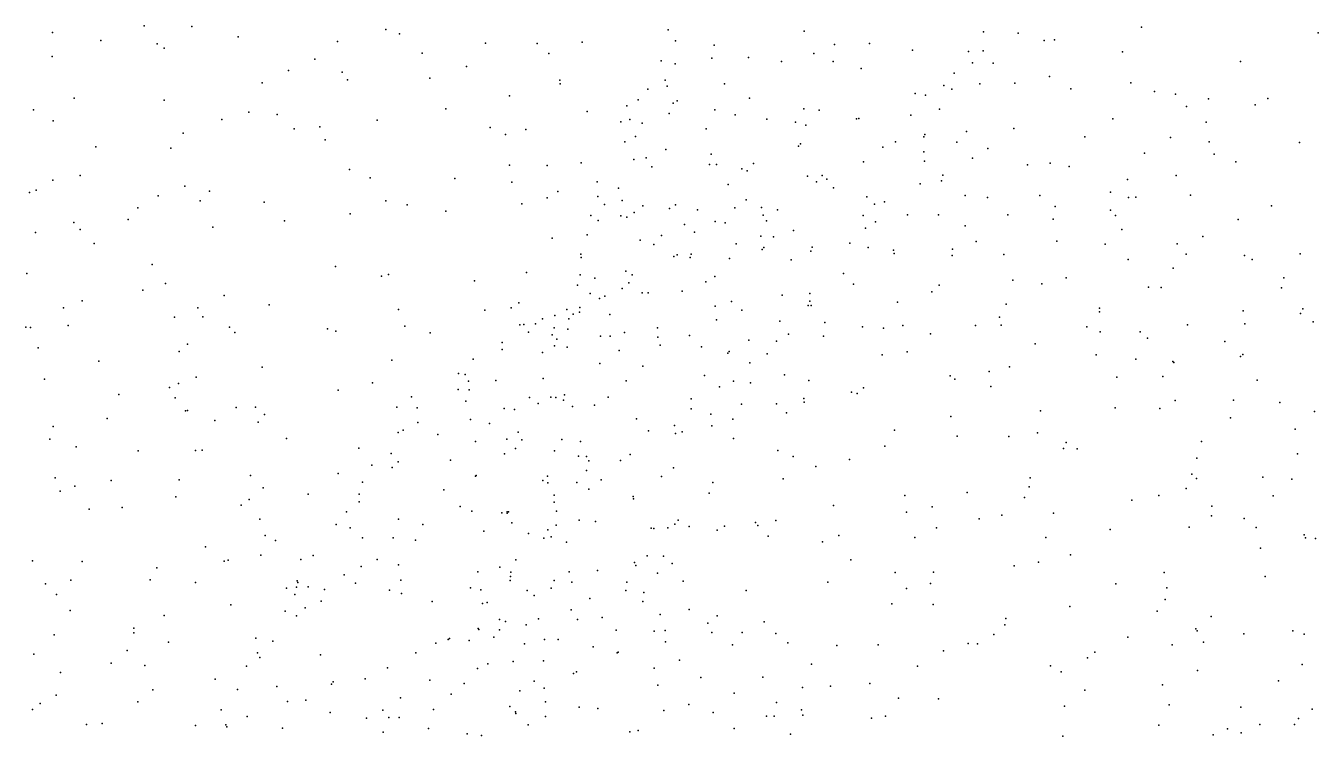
# Model space of a CAD drawing. Header units: metres. Extents: x -25 to 25, y -27.7 to 27.8.
# Drawn here: x -6.376 to -4.837, y 2.553 to 3.399 of the extents above; entities that cross this region are included whole.
import ezdxf

# ---------------------------------------------------------------- set-up
doc = ezdxf.new("R2010")
doc.units = ezdxf.units.M

msp = doc.modelspace()

# ---------------------------------------------------------------- linework, layer by layer
for p in [(-6.3446, 3.391, 15.4393), (-6.2355, 3.399, 14.9901), (-6.1785, 3.3981, 20.1136), (-5.9476, 3.3948, 17.7724), (-5.9311, 3.3894, 20.6642), (-5.611, 3.3941, 27.6927), (-5.4493, 3.3928, 14.4515), (-5.2354, 3.392, 26.6931), (-5.1943, 3.3903, 25.8077), (-5.0472, 3.3975, 14.1531), (-4.8368, 3.3907, -23.6092), (-6.2871, 3.3814, 17.5947), (-6.2198, 3.3775, 20.7729), (-6.2114, 3.3724, 17.5216), (-6.1234, 3.3858, 17.6464), (-6.0051, 3.3802, 17.6503), (-5.8288, 3.3785, 17.7386), (-5.7672, 3.3781, -11.4913), (-5.7137, 3.3794, 17.7938), (-5.6023, 3.3811, 27.8849), (-5.5564, 3.3761, -12.0602), (-5.4131, 3.3769, 28.5792), (-5.3711, 3.3781, 1.2681), (-5.1631, 3.3816, 28.8963), (-5.1509, 3.3825, 16.8708), (-6.3449, 3.3623, 4.6856), (-6.0322, 3.3595, 17.4624), (-5.9041, 3.3663, 16.4551), (-5.7533, 3.3661, -23.2123), (-5.6196, 3.3572, 27.5026), (-5.5592, 3.3606, 28.1638), (-5.5156, 3.3614, 17.8195), (-5.4761, 3.3564, 27.1212), (-5.4375, 3.3659, 17.8707), (-5.4146, 3.3566, 16.7225), (-5.3201, 3.3701, 26.8629), (-5.2533, 3.3685, 26.3235), (-5.2357, 3.3692, 26.5375), (-5.0698, 3.3679, 17.9601), (-4.9295, 3.3565, 17.9391), (-6.0633, 3.3458, 26.8911), (-5.9994, 3.3437, 17.3827), (-5.8512, 3.3504, -11.3645), (-5.6026, 3.3539, 27.4197), (-5.3813, 3.348, 14.3317), (-5.2705, 3.3427, 25.9793), (-5.2484, 3.3551, 14.2228), (-5.224, 3.3544, 17.931), (-6.0949, 3.3313, 16.4293), (-5.993, 3.3346, 1.6884), (-5.8952, 3.3366, 17.4757), (-5.7403, 3.3343, 14.9368), (-5.7396, 3.3298, 17.6168), (-5.6145, 3.3344, -12.3412), (-5.6122, 3.3271, 27.9938), (-5.5441, 3.3301, 28.2625), (-5.2828, 3.328, 26.2151), (-5.2397, 3.3298, 25.8767), (-5.198, 3.3309, -23.5091), (-5.1567, 3.3385, 14.1393), (-5.0598, 3.3312, 14.096), (-6.3186, 3.3128, 15.0324), (-6.2114, 3.3106, 1.7254), (-5.8003, 3.3158, 17.5225), (-5.6467, 3.3109, 27.7881), (-5.6352, 3.3235, 1.3682), (-5.5141, 3.3129, 28.4131), (-5.3167, 3.3185, 17.8587), (-5.3047, 3.3165, 28.7959), (-5.2731, 3.3236, 26.6172), (-5.1315, 3.3241, 28.9631), (-5.0317, 3.3209, 29.0354), (-5.0066, 3.3177, 17.9159), (-4.9675, 3.312, 16.8204), (-4.8967, 3.3125, 29.1227), (-6.3672, 3.2991, 1.4607), (-6.1106, 3.2963, -12.8685), (-5.8761, 3.3001, 17.3789), (-5.7078, 3.2969, 14.8627), (-5.6603, 3.3038, 14.793), (-5.6053, 3.307, 28.0901), (-5.6005, 3.3097, 14.6498), (-5.5556, 3.2991, -11.9358), (-5.4495, 3.3003, 14.3485), (-5.4314, 3.2984, 28.6259), (-5.288, 3.2998, 26.3696), (-4.9935, 3.3029, 25.5409), (-4.9117, 3.3049, 14.0488), (-6.3436, 3.2859, 19.985), (-6.1428, 3.2875, 4.7357), (-6.0771, 3.2934, 17.2816), (-5.9578, 3.2867, 15.2932), (-5.6676, 3.2846, 27.6354), (-5.6569, 3.2875, 17.6032), (-5.642, 3.2832, 20.2729), (-5.6101, 3.2945, 20.5007), (-5.5313, 3.2929, -11.9121), (-5.4934, 3.2877, 14.4323), (-5.4594, 3.2844, 17.7353), (-5.447, 3.2806, 14.7616), (-5.3868, 3.2883, 26.8501), (-5.384, 3.2886, 28.7129), (-5.3222, 3.2927, 14.1605), (-5.0813, 3.2884, 17.8858), (-4.9701, 3.2842, 1.2031), (-6.1887, 3.2712, -23.0755), (-6.0566, 3.2763, 20.118), (-6.0262, 3.2789, 15.0841), (-5.8232, 3.2781, -12.6709), (-5.805, 3.2695, 26.9915), (-5.7808, 3.2757, 15.0088), (-5.6499, 3.267, 27.3741), (-5.5657, 3.2765, 27.1717), (-5.3066, 3.2668, 26.2932), (-5.3054, 3.2696, 26.4757), (-5.2557, 3.273, 14.0336), (-5.1993, 3.2766, 25.7419), (-5.1147, 3.2668, 13.9899), (-5.0125, 3.266, -23.6085), (-6.293, 3.2547, 17.4074), (-6.2035, 3.2532, -10.873), (-6.0196, 3.2633, -11.1123), (-5.6626, 3.2607, 27.8653), (-5.6138, 3.2516, 28.1635), (-5.4557, 3.2558, 26.9319), (-5.4535, 3.2583, 16.5741), (-5.3552, 3.2546, 20.4091), (-5.3403, 3.2607, 14.4983), (-5.3067, 3.2489, 26.077), (-5.2672, 3.2603, 1.1696), (-5.2304, 3.253, 17.8225), (-4.9666, 3.2609, 17.8627), (-4.8592, 3.26, 13.9687), (-5.8001, 3.233, 17.3144), (-5.7148, 3.236, 17.4182), (-5.6519, 3.2396, 27.0191), (-5.6374, 3.2419, -11.6334), (-5.5618, 3.2338, 14.4709), (-5.5597, 3.2462, 17.6057), (-5.5537, 3.2338, 28.3797), (-5.5093, 3.2349, 14.3356), (-5.3785, 3.2371, 26.7392), (-5.3057, 3.238, 28.8486), (-5.2485, 3.2415, 25.8275), (-5.183, 3.2334, 13.9134), (-5.156, 3.2353, 28.9986), (-5.0436, 3.2472, 13.943), (-4.9607, 3.2461, 29.123), (-4.9347, 3.237, 13.9241), (-6.3115, 3.2208, 15.1016), (-5.9906, 3.2279, 16.3382), (-5.9661, 3.2178, 15.1013), (-5.7551, 3.2327, 14.9199), (-5.6307, 3.231, 27.2486), (-5.5235, 3.2288, 27.0384), (-5.5172, 3.2262, 1.2382), (-5.4453, 3.2199, 14.1154), (-5.4277, 3.2208, 17.6674), (-5.2839, 3.2211, -11.9378), (-5.1333, 3.2313, 25.653), (-5.0058, 3.2209, 20.365), (-6.3639, 3.2033, 17.4395), (-6.3441, 3.2152, -12.1711), (-6.1869, 3.2082, 20.0131), (-5.8652, 3.2173, 17.2331), (-5.7973, 3.2129, -11.9912), (-5.6957, 3.2132, 14.7916), (-5.6701, 3.2058, 14.6922), (-5.5395, 3.2099, -12.2894), (-5.4343, 3.2132, 28.6964), (-5.4222, 3.2164, 26.8249), (-5.4143, 3.2062, 13.9841), (-5.3111, 3.2108, 25.9742), (-5.2856, 3.2144, 13.8814), (-5.0639, 3.2159, 29.0739), (-6.3719, 3.2003, 4.4494), (-6.2187, 3.1964, -12.9833), (-6.1685, 3.1905, 16.3455), (-6.1575, 3.202, 1.6264), (-6.0924, 3.1888, 15.1378), (-5.9475, 3.1904, 26.9648), (-5.7854, 3.187, 15.0103), (-5.7554, 3.1943, 1.4029), (-5.7427, 3.2015, -11.4602), (-5.6948, 3.1956, 27.5114), (-5.6658, 3.1908, 27.9938), (-5.5181, 3.1919, 14.2583), (-5.3744, 3.1954, 13.8477), (-5.3534, 3.1893, 26.5118), (-5.2575, 3.197, 13.7863), (-5.2307, 3.1947, 17.7491), (-5.1683, 3.1971, 13.7899), (-5.0843, 3.2008, 13.8041), (-5.0626, 3.1947, 17.7933), (-5.054, 3.195, -11.9501), (-4.9887, 3.1972, 13.8421), (-6.2427, 3.1822, 17.3098), (-5.99, 3.1752, 17.1191), (-5.9221, 3.1856, 1.536), (-5.8761, 3.1784, 15.0948), (-5.7034, 3.1731, 17.315), (-5.687, 3.1862, 27.4184), (-5.6674, 3.1726, 27.3081), (-5.6516, 3.1765, 20.1371), (-5.6412, 3.1848, 14.5774), (-5.6096, 3.1816, 27.1623), (-5.6023, 3.1856, 17.4543), (-5.5763, 3.18, 14.3644), (-5.5317, 3.1824, 28.5145), (-5.4999, 3.1826, -12.1142), (-5.4981, 3.1736, 27.0222), (-5.4807, 3.1799, -23.4034), (-5.3788, 3.1732, 13.6168), (-5.3655, 3.1867, 13.7475), (-5.326, 3.1738, 20.1814), (-5.2891, 3.1738, 13.6944), (-5.2066, 3.174, 13.7112), (-5.1499, 3.1839, 20.216), (-5.0843, 3.1793, 20.6126), (-5.0783, 3.1731, 1.1492), (-4.8925, 3.1845, 17.7705), (-6.319, 3.1649, 15.4674), (-6.3114, 3.1565, -10.6994), (-6.2545, 3.1685, 15.1346), (-6.1537, 3.1592, 20.6752), (-6.0682, 3.1668, 15.3962), (-5.6944, 3.167, 27.7996), (-5.6602, 3.1713, 28.0864), (-5.5915, 3.1623, 14.9453), (-5.555, 3.1659, 16.428), (-5.5434, 3.1645, 14.1669), (-5.4941, 3.1668, 26.919), (-5.3762, 3.1581, 13.4472), (-5.3641, 3.1655, 26.397), (-5.2572, 3.1608, 13.5738), (-5.1523, 3.1687, 16.6678), (-5.0708, 3.1565, 20.0588), (-4.9321, 3.1685, 20.645), (-6.3647, 3.1527, 26.8626), (-5.7493, 3.1459, 14.886), (-5.7077, 3.15, 27.5845), (-5.6445, 3.1439, 14.4933), (-5.619, 3.1493, 17.3643), (-5.5796, 3.1531, 28.4198), (-5.5009, 3.1485, 28.6278), (-5.4858, 3.1476, 13.5266), (-5.462, 3.1553, 13.6594), (-5.2442, 3.1423, 13.4778), (-5.148, 3.1425, 13.5955), (-4.9742, 3.148, 13.762), (-6.2949, 3.1396, 1.3158), (-5.7152, 3.1272, 27.683), (-5.628, 3.1384, 28.2925), (-5.6005, 3.1263, 13.5224), (-5.5838, 3.1272, 13.7978), (-5.5301, 3.1394, 13.9027), (-5.499, 3.1324, -11.9054), (-5.4971, 3.1349, 13.4283), (-5.4411, 3.1308, 26.7205), (-5.4396, 3.1353, 13.3443), (-5.3946, 3.14, 26.5939), (-5.3729, 3.135, 26.1009), (-5.3427, 3.1318, 25.9692), (-5.3419, 3.1278, 17.5965), (-5.2726, 3.1254, 13.319), (-5.2722, 3.1331, 14.1891), (-5.2111, 3.1266, 29.003), (-5.0904, 3.1389, 13.6668), (-5.0048, 3.1392, 29.1428), (-4.9941, 3.1271, 25.5379), (-4.9247, 3.1253, 13.9959), (-4.8583, 3.1274, 17.7063), (-6.2258, 3.1147, 1.4587), (-6.0075, 3.1122, 15.1724), (-5.7148, 3.1231, 14.7297), (-5.6045, 3.1241, 14.02), (-5.585, 3.1229, 13.4237), (-5.538, 3.1219, 17.4114), (-5.4646, 3.1201, 13.2578), (-5.0632, 3.1205, 13.5776), (-5.0095, 3.1103, 17.7097), (-4.9153, 3.1208, 29.1896), (-6.3751, 3.104, 1.0642), (-5.9526, 3.101, 17.0948), (-5.9444, 3.103, -23.1835), (-5.842, 3.0954, 16.2334), (-5.7797, 3.1053, 14.9609), (-5.7158, 3.1025, 27.4606), (-5.6986, 3.0986, 27.9784), (-5.6616, 3.1069, 28.1954), (-5.6539, 3.1023, 13.6838), (-5.5555, 3.1003, -12.4057), (-5.4023, 3.1042, 20.0489), (-5.2005, 3.0959, 17.6558), (-5.137, 3.0988, 14.0566), (-4.8775, 3.099, 13.6887), (-6.2371, 3.0843, 17.2459), (-6.2098, 3.0921, 19.8983), (-5.7191, 3.09, 27.7757), (-5.7039, 3.0803, 13.4812), (-5.6659, 3.086, 14.1789), (-5.6578, 3.0927, 13.9504), (-5.6419, 3.0809, 17.293), (-5.6349, 3.081, 27.0195), (-5.5943, 3.083, 13.1957), (-5.5664, 3.094, 28.526), (-5.4425, 3.08, 14.574), (-5.3904, 3.0912, 13.1254), (-5.297, 3.082, 25.8349), (-5.2883, 3.09, 13.1639), (-5.1658, 3.0918, 13.2488), (-5.0388, 3.0878, 13.4339), (-5.0238, 3.0873, 19.7234), (-4.8804, 3.0868, -12.0276), (-6.3093, 3.0714, -13.0512), (-6.1399, 3.0778, 4.5981), (-6.0865, 3.0667, 17.1), (-5.789, 3.0691, 20.5737), (-5.6928, 3.0742, 27.2726), (-5.6865, 3.0772, 14.2814), (-5.5553, 3.0649, 20.5767), (-5.5357, 3.0707, 13.1353), (-5.4755, 3.0782, 28.7391), (-5.4444, 3.0658, 26.1945), (-5.4425, 3.0711, 26.5985), (-5.4406, 3.0659, -12.0014), (-5.3379, 3.07, 17.5342), (-5.2083, 3.0674, 1.1195), (-6.3316, 3.063, 15.2439), (-6.1991, 3.0519, 15.6636), (-6.1714, 3.063, -10.8548), (-6.1655, 3.0525, 17.1534), (-5.9325, 3.061, -12.8453), (-5.8297, 3.0604, 15.1203), (-5.7981, 3.0632, 15.1606), (-5.761, 3.05, 13.6213), (-5.7461, 3.0538, 20.0047), (-5.7318, 3.0611, 13.7027), (-5.7294, 3.0501, 13.973), (-5.7244, 3.0555, 13.889), (-5.7167, 3.0578, 13.3429), (-5.7162, 3.0635, 14.5119), (-5.6808, 3.0552, 15.0153), (-5.5534, 3.0487, 17.3277), (-5.5233, 3.0605, 14.7763), (-5.2165, 3.0518, 25.7126), (-5.0974, 3.0582, 26.8612), (-5.0971, 3.0628, 25.6047), (-4.9263, 3.0594, 19.5376), (-4.8578, 3.0562, 13.5744), (-4.8549, 3.062, 29.257), (-6.3763, 3.0401, 4.295), (-6.3708, 3.0398, 20.7519), (-6.3258, 3.0422, 16.2539), (-6.1338, 3.0399, 4.4169), (-6.1274, 3.0339, 16.1617), (-6.0171, 3.038, 17.0586), (-6.007, 3.0355, 15.581), (-5.925, 3.0413, 19.9589), (-5.8947, 3.0335, 17.093), (-5.7878, 3.0429, 1.3501), (-5.7829, 3.0433, 13.5018), (-5.7774, 3.034, 13.7858), (-5.7692, 3.044, 14.8624), (-5.747, 3.0391, 17.1659), (-5.7307, 3.0377, 13.2558), (-5.663, 3.0337, -12.071), (-5.6238, 3.0393, 13.085), (-5.4779, 3.0472, 13.0454), (-5.4246, 3.0455, 28.8253), (-5.3795, 3.0403, 20.6035), (-5.3546, 3.0388, 25.8823), (-5.3315, 3.042, 28.9332), (-5.2451, 3.0419, 29.0118), (-5.2143, 3.0424, 20.6306), (-5.1125, 3.0406, 13.1713), (-5.0965, 3.0346, 29.1325), (-5.0488, 3.0345, 13.2374), (-4.9923, 3.0427, -23.6301), (-4.9242, 3.0441, 13.4837), (-4.8429, 3.0466, 25.4696), (-6.1837, 3.0199, 15.241), (-5.8087, 3.0219, 13.6921), (-5.7493, 3.0311, 14.0575), (-5.7466, 3.0178, 14.4297), (-5.7437, 3.0259, 14.165), (-5.6919, 3.0293, 13.1668), (-5.6802, 3.0293, 28.2824), (-5.6234, 3.0283, -12.5382), (-5.6207, 3.0185, -11.5759), (-5.5858, 3.0303, 26.9927), (-5.515, 3.0244, 26.8115), (-5.4821, 3.0234, 26.519), (-5.4676, 3.0318, -12.0677), (-5.4261, 3.0294, 17.4222), (-5.2986, 3.0321, 13.0321), (-5.1738, 3.0201, 13.0529), (-5.04, 3.0271, 13.9496), (-4.9479, 3.0229, 13.3612), (-6.3616, 3.0153, 15.9655), (-6.1938, 3.0111, 16.02), (-5.8087, 3.0133, -11.3686), (-5.7608, 3.0099, 14.6749), (-5.7313, 3.0163, 27.8861), (-5.6695, 3.0121, 16.2427), (-5.5716, 3.0167, 19.9595), (-5.5399, 3.009, -11.7116), (-5.5385, 3.0112, 26.8932), (-5.4933, 3.0082, 26.4126), (-5.3561, 3.0072, 14.3419), (-5.3265, 3.0105, 19.8768), (-5.1011, 3.0073, 17.577), (-4.9295, 3.0052, 29.2282), (-4.9264, 3.0076, 17.5869), (-6.2892, 2.9996, 17.2533), (-6.0947, 2.9924, 15.2562), (-5.9404, 3.0009, 16.1265), (-5.8435, 3.002, 13.4475), (-5.6927, 2.9968, 27.2296), (-5.6413, 2.9937, 1.2493), (-5.5137, 2.9974, 28.704), (-5.2289, 2.9872, 12.9917), (-5.2046, 2.9928, 17.5321), (-5.0538, 3.0019, 20.641), (-5.01, 2.9992, 16.5683), (-5.0089, 2.9978, 29.1825), (-6.354, 2.9782, 19.3732), (-6.1944, 2.9729, 1.2663), (-6.1735, 2.9806, 0.1031), (-5.9632, 2.9736, 15.2276), (-5.8608, 2.9848, 13.6343), (-5.8528, 2.9836, 15.4933), (-5.8488, 2.9759, 13.8732), (-5.8163, 2.9764, 14.0834), (-5.7601, 2.9791, 14.5484), (-5.6613, 2.9761, 28.3981), (-5.5678, 2.9825, 17.276), (-5.5332, 2.9757, 26.004), (-5.5131, 2.9739, 26.697), (-5.4725, 2.9832, 1.1552), (-5.4434, 2.9766, 25.8742), (-5.2752, 2.9821, 14.1462), (-5.2695, 2.9783, 17.4745), (-5.0766, 2.9806, 19.5692), (-5.0219, 2.9813, 13.1612), (-4.9095, 2.9771, 25.4885), (-6.2654, 2.96, 15.3177), (-6.2052, 2.9683, 19.7273), (-6.0043, 2.965, -11.1227), (-5.9167, 2.957, 17.0657), (-5.8611, 2.9659, 15.1573), (-5.848, 2.9654, 13.9643), (-5.7763, 2.9563, -23.2475), (-5.7509, 2.9567, 27.6891), (-5.745, 2.9563, 27.5765), (-5.7345, 2.9593, 28.0132), (-5.6826, 2.9565, 17.1837), (-5.5499, 2.969, 12.9645), (-5.3928, 2.9626, 17.3784), (-5.3858, 2.961, 25.7749), (-5.3785, 2.9678, 28.9009), (-5.2267, 2.9695, -23.5719), (-6.1984, 2.9558, 4.2771), (-6.186, 2.9405, 17.1206), (-6.1838, 2.9409, -0.2022), (-6.1259, 2.9444, 26.9868), (-6.1027, 2.9446, -10.975), (-5.9345, 2.9448, 1.3771), (-5.91, 2.9438, 13.5068), (-5.8522, 2.9518, 13.2422), (-5.8066, 2.9432, 15.0596), (-5.7943, 2.9421, 14.4504), (-5.7658, 2.9492, 13.1016), (-5.7358, 2.9533, 27.4309), (-5.7251, 2.9456, 28.1364), (-5.699, 2.9473, 19.8639), (-5.5839, 2.9546, 26.1686), (-5.5839, 2.9429, 26.2617), (-5.5237, 2.9484, 25.9236), (-5.482, 2.9488, -12.2833), (-5.4496, 2.955, 12.9244), (-5.4493, 2.9507, 28.824), (-5.1674, 2.9405, 29.1026), (-5.0785, 2.9441, 29.1633), (-5.0254, 2.9433, 17.505), (-5.0071, 2.9527, 25.519), (-4.9377, 2.953, 19.3769), (-4.8823, 2.9504, 26.6095), (-6.2793, 2.9313, 19.2257), (-6.1512, 2.9288, 0.3128), (-6.0994, 2.9269, 1.3952), (-6.0918, 2.9359, 17.0517), (-5.9095, 2.9267, 13.7829), (-5.8467, 2.93, 14.1801), (-5.8238, 2.9254, 15.8993), (-5.6488, 2.9308, 12.9597), (-5.5602, 2.9366, 26.4207), (-5.534, 2.9304, 26.766), (-5.4702, 2.938, -11.872), (-5.2745, 2.9335, 12.9151), (-4.9413, 2.9322, 17.4882), (-4.8411, 2.9398, 29.3263), (-6.3436, 2.9219, 17.2615), (-5.9326, 2.9147, -0.1558), (-5.927, 2.9175, 13.6868), (-5.8856, 2.9121, 14.0531), (-5.7899, 2.915, 14.9259), (-5.6347, 2.9164, 27.0471), (-5.6034, 2.923, 26.0319), (-5.6024, 2.9134, 26.3394), (-5.5945, 2.9153, 28.6047), (-5.559, 2.9227, 26.8863), (-5.3414, 2.9173, 28.9581), (-5.2668, 2.9102, 19.6311), (-5.2053, 2.9098, 25.6441), (-5.171, 2.9142, 1.114), (-4.864, 2.9186, 13.2708), (-6.3479, 2.9066, 0.8562), (-6.3164, 2.8977, 20.7069), (-6.0656, 2.9076, 19.697), (-5.9796, 2.8959, 17.0272), (-5.8408, 2.9039, 13.1252), (-5.8034, 2.9067, 17.0896), (-5.7929, 2.8954, 14.631), (-5.7853, 2.9059, 14.7509), (-5.7379, 2.9064, 13.0109), (-5.7157, 2.9038, 28.2545), (-5.5333, 2.9075, 26.6478), (-5.3529, 2.8983, 16.3913), (-5.1401, 2.8955, 19.4255), (-5.137, 2.9025, 17.4338), (-5.1239, 2.8952, 12.9468), (-4.9758, 2.9037, 29.2363), (-6.2424, 2.8927, 15.3625), (-6.174, 2.8931, 19.418), (-6.1662, 2.8935, 4.5546), (-5.941, 2.8894, 13.3983), (-5.9328, 2.8797, 13.3002), (-5.8706, 2.8816, 15.22), (-5.8059, 2.889, 0.0613), (-5.7464, 2.8926, 15.3625), (-5.7179, 2.8865, 15.6634), (-5.7086, 2.8859, 28.3382), (-5.7056, 2.8808, 27.231), (-5.6678, 2.8812, 17.1467), (-5.6562, 2.8885, 26.2367), (-5.4806, 2.8932, 25.7719), (-5.4623, 2.886, 12.853), (-5.3952, 2.8823, 25.7024), (-4.9813, 2.884, 13.0514), (-4.8615, 2.8891, 17.4088), (-6.1088, 2.8635, 15.3395), (-6.0043, 2.8657, -12.9778), (-5.964, 2.8755, 13.4933), (-5.9401, 2.8729, 13.8444), (-5.7083, 2.8693, 16.11), (-5.6049, 2.8724, 26.9906), (-5.4354, 2.8741, 17.2789), (-4.9873, 2.8649, 26.6913), (-6.3414, 2.8605, 15.4368), (-6.3178, 2.8505, 17.1562), (-6.2747, 2.8575, 26.9885), (-6.1938, 2.8581, 19.0275), (-6.0936, 2.8486, 19.2749), (-5.9754, 2.8555, 15.2765), (-5.8408, 2.8625, 20.5874), (-5.8399, 2.8632, -12.8472), (-5.7604, 2.8574, 19.6784), (-5.7548, 2.8624, 27.5064), (-5.7545, 2.8547, 28.0352), (-5.72, 2.8549, 12.9452), (-5.6911, 2.8581, 26.0894), (-5.6192, 2.8623, 25.9029), (-5.5579, 2.8551, 14.732), (-5.474, 2.8596, 14.5207), (-5.1811, 2.8498, 25.5835), (-5.1798, 2.8605, 13.99), (-4.9819, 2.8597, 25.5123), (-4.9026, 2.8612, 1.1213), (-4.8681, 2.859, 13.1769), (-6.3353, 2.8447, 0.4978), (-6.1978, 2.8379, -22.89), (-6.1102, 2.8346, 17.0145), (-6.0401, 2.841, 1.2797), (-5.9794, 2.8413, 13.6324), (-5.8784, 2.8465, 0.4188), (-5.7469, 2.84, 17.0917), (-5.7056, 2.8473, 15.1897), (-5.653, 2.8385, 26.4473), (-5.6523, 2.8357, 14.9408), (-5.5624, 2.8424, 26.7231), (-5.3291, 2.8397, 12.82), (-5.2549, 2.8432, 29.0535), (-5.1867, 2.837, 26.8177), (-5.0588, 2.8339, 29.1995), (-5.0267, 2.8395, 16.4545), (-4.9942, 2.8478, 17.3912), (-4.8904, 2.839, 25.4898), (-6.301, 2.8234, -0.3528), (-6.2615, 2.8252, 0.659), (-6.1199, 2.8282, 1.0251), (-5.9945, 2.8201, -12.3005), (-5.9792, 2.8322, 13.7333), (-5.8591, 2.8266, 17.0452), (-5.8452, 2.8209, 13.0205), (-5.8091, 2.8188, 1.2736), (-5.8031, 2.8184, 14.7157), (-5.8028, 2.8201, 14.8392), (-5.8015, 2.8203, 15.0973), (-5.7468, 2.8317, -0.0782), (-5.744, 2.8207, 26.2117), (-5.4143, 2.8277, 14.3763), (-5.3273, 2.8198, 14.1922), (-5.2966, 2.8259, 25.5965), (-5.1522, 2.8184, 12.854), (-4.9636, 2.8269, 13.8458), (-6.0976, 2.8112, 0.7814), (-6.0065, 2.8049, 13.5593), (-5.9323, 2.8115, 13.1553), (-5.9033, 2.805, 27.0192), (-5.7972, 2.8071, 14.9777), (-5.7446, 2.8044, 27.398), (-5.7172, 2.81, 0.29), (-5.6978, 2.8087, -12.7147), (-5.6033, 2.8056, -11.5667), (-5.5991, 2.8101, 25.7805), (-5.5862, 2.8026, 17.1482), (-5.544, 2.8031, -12.5099), (-5.5072, 2.8075, 16.2473), (-5.5042, 2.8039, 12.7984), (-5.483, 2.8098, 28.82), (-5.2406, 2.8118, 12.8156), (-5.2138, 2.816, 20.6176), (-4.964, 2.8155, -23.5915), (-4.9251, 2.8123, 13.043), (-6.0912, 2.7921, 4.4459), (-5.9899, 2.801, 13.3417), (-5.9752, 2.7892, 13.2375), (-5.9388, 2.7891, 0.7256), (-5.8309, 2.7972, 14.5887), (-5.7776, 2.7944, 27.9635), (-5.7594, 2.7888, 25.9732), (-5.7546, 2.7985, 28.1335), (-5.7503, 2.7905, 26.2938), (-5.6312, 2.8006, 12.8263), (-5.628, 2.8002, 15.9793), (-5.6114, 2.801, 15.52), (-5.5528, 2.7982, 28.7202), (-5.492, 2.791, 25.6722), (-5.4079, 2.7919, -12.1591), (-5.3171, 2.7896, 29.0145), (-5.2915, 2.8011, 19.2488), (-5.1611, 2.7894, 25.5222), (-5.0845, 2.7989, -12.0872), (-4.9906, 2.8017, 12.9667), (-4.9106, 2.8014, 17.3159), (-4.8534, 2.7927, -12.1345), (-4.8519, 2.7891, 26.4291), (-4.8401, 2.7883, 29.4057), (-6.1623, 2.7784, -13.0961), (-6.079, 2.7858, 4.2559), (-5.9122, 2.7863, -0.3545), (-5.7324, 2.7838, 26.3779), (-5.4273, 2.7842, 12.7697), (-4.9055, 2.7769, 29.3438), (-6.3683, 2.7617, 18.8422), (-6.3092, 2.761, 15.4862), (-6.1399, 2.7615, 16.9508), (-6.1351, 2.7625, -10.9441), (-6.0962, 2.7683, 27.029), (-6.0488, 2.7634, 18.9483), (-6.0341, 2.7679, 15.3647), (-5.9579, 2.7632, 14.2142), (-5.9323, 2.7568, 14.3439), (-5.7924, 2.7629, 0.614), (-5.6514, 2.7599, 26.5602), (-5.6498, 2.7561, 27.0432), (-5.636, 2.7675, 0.0236), (-5.6167, 2.7674, 26.934), (-5.6063, 2.7587, 28.6446), (-5.3936, 2.7628, 28.933), (-5.1988, 2.7558, 17.2693), (-5.1699, 2.7602, -23.5454), (-5.1318, 2.769, 29.1659), (-6.2203, 2.7532, 15.4496), (-5.997, 2.7449, 14.0644), (-5.9769, 2.7551, 20.6378), (-5.8378, 2.7486, 12.942), (-5.8116, 2.7542, 15.1808), (-5.7989, 2.7432, 19.1429), (-5.7984, 2.7484, 27.8835), (-5.7292, 2.7486, 12.8542), (-5.6953, 2.7502, 19.3245), (-5.6237, 2.7471, 25.7259), (-5.3407, 2.7479, 17.2189), (-5.2951, 2.7483, -12.1019), (-5.0204, 2.7479, 29.2505), (-4.9, 2.743, 25.4439), (-6.3528, 2.7342, 20.7718), (-6.3227, 2.7386, -22.6028), (-6.2282, 2.7392, 16.9343), (-6.1742, 2.736, 20.6846), (-6.0657, 2.7293, -0.4672), (-6.0539, 2.7304, 13.6125), (-6.0532, 2.7378, 13.5099), (-6.0524, 2.7361, 16.9222), (-6.0399, 2.7307, 13.788), (-6.0204, 2.7277, 13.9685), (-5.9834, 2.7351, 13.154), (-5.943, 2.7266, 15.3204), (-5.9296, 2.7389, 13.0426), (-5.8466, 2.7294, 1.0463), (-5.8343, 2.7272, 14.6832), (-5.7994, 2.7385, 27.6669), (-5.7789, 2.7262, 27.5295), (-5.7503, 2.729, 25.8497), (-5.747, 2.7383, 28.2246), (-5.7257, 2.7365, 28.3576), (-5.6616, 2.7263, 17.0921), (-5.6603, 2.7363, 28.5654), (-5.5931, 2.7374, 19.1788), (-5.518, 2.7265, 15.6604), (-5.4211, 2.7365, -11.8472), (-5.3272, 2.7289, 1.1317), (-5.2988, 2.7346, 12.7472), (-5.0779, 2.7343, 26.6701), (-5.017, 2.7295, 17.2507), (-6.3396, 2.7215, 17.0093), (-6.056, 2.7215, 13.7052), (-6.0244, 2.7136, 13.2383), (-5.9288, 2.7228, 14.4229), (-5.8924, 2.7133, 14.5431), (-5.8322, 2.7108, 26.0396), (-5.8268, 2.7122, -12.9048), (-5.7708, 2.7203, 26.4217), (-5.7044, 2.7169, 27.2072), (-5.6413, 2.7131, 15.1369), (-5.6401, 2.724, 26.7231), (-5.3448, 2.7106, 25.5051), (-5.2954, 2.7096, 19.0284), (-5.0192, 2.7157, 20.6064), (-6.3235, 2.7027, 15.5473), (-6.2117, 2.6966, -12.3791), (-6.1321, 2.7093, 15.4423), (-6.0674, 2.7016, 13.4274), (-6.054, 2.6962, 13.3315), (-6.0436, 2.7058, 13.8837), (-5.7266, 2.7035, -0.2945), (-5.6208, 2.698, 0.4902), (-5.586, 2.7039, 1.1449), (-5.5527, 2.6962, 19.0007), (-5.1326, 2.7074, 17.2261), (-5.0287, 2.7016, 25.4458), (-4.9641, 2.6956, 29.3152), (-6.2475, 2.6815, 4.5342), (-5.8373, 2.6811, -11.3779), (-5.8368, 2.68, 26.3095), (-5.8121, 2.6919, 14.8527), (-5.8121, 2.6796, 27.9382), (-5.8049, 2.6896, 15.1251), (-5.7804, 2.6855, 28.1197), (-5.7657, 2.6928, 18.9365), (-5.7192, 2.6917, 26.527), (-5.6899, 2.6941, 0.7369), (-5.6731, 2.6792, 26.6369), (-5.6148, 2.6788, 26.7995), (-5.564, 2.6876, 25.608), (-5.4966, 2.689, 28.818), (-5.2102, 2.6856, 25.4514), (-5.2088, 2.6931, 26.7551), (-4.9824, 2.6809, 13.6759), (-6.3426, 2.6736, 16.9113), (-6.2478, 2.6761, 3.9531), (-6.2065, 2.6648, 15.5027), (-6.1023, 2.6697, 18.7232), (-6.0821, 2.6662, -11.089), (-5.8878, 2.6635, 16.9682), (-5.8731, 2.6682, 26.1208), (-5.8717, 2.6691, 26.2155), (-5.848, 2.667, 15.2973), (-5.8189, 2.671, 27.8079), (-5.7586, 2.6682, 17.0287), (-5.7423, 2.6679, 27.3503), (-5.6278, 2.6781, 26.9337), (-5.6142, 2.6653, 14.8173), (-5.5591, 2.6765, 28.7349), (-5.523, 2.6762, 15.354), (-5.4828, 2.6751, 15.8544), (-5.4686, 2.6639, 25.5247), (-5.2537, 2.6634, 13.9031), (-5.2233, 2.6741, 29.1104), (-5.0635, 2.6708, 17.1842), (-4.9809, 2.6783, 16.3745), (-4.9735, 2.665, 12.8739), (-4.9252, 2.6749, 17.1679), (-4.867, 2.6783, 29.4141), (-4.8536, 2.6743, 13.0072), (-6.3666, 2.6506, 15.6248), (-6.2557, 2.655, -10.7505), (-6.1004, 2.652, 13.5043), (-6.0251, 2.6496, 16.8974), (-5.9118, 2.6523, 12.9644), (-5.7824, 2.6627, 27.0184), (-5.7005, 2.6594, 28.4688), (-5.6717, 2.652, 27.1095), (-5.6706, 2.6531, 0.9267), (-5.5346, 2.6616, 0.1192), (-5.4103, 2.6608, 12.6963), (-5.3608, 2.6615, 17.1437), (-5.283, 2.6546, 16.3395), (-5.2428, 2.6628, 17.1699), (-5.1027, 2.6531, 12.7812), (-5.0108, 2.6615, 1.1168), (-6.2746, 2.6397, -0.5374), (-6.2344, 2.6372, 27.0547), (-6.1133, 2.6361, -22.6508), (-6.0976, 2.6464, 13.6289), (-5.9455, 2.6344, -11.2754), (-5.8381, 2.6336, 14.7258), (-5.826, 2.6392, 27.6867), (-5.7958, 2.6417, 25.7803), (-5.7598, 2.6425, 28.2145), (-5.6278, 2.6339, 28.6357), (-5.5976, 2.6435, -11.5521), (-5.4402, 2.6386, 15.5108), (-5.314, 2.6363, 12.7006), (-5.1558, 2.6367, 17.1564), (-5.1114, 2.6463, 29.1988), (-4.856, 2.6381, 26.1514), (-6.3351, 2.6286, 3.8302), (-6.1507, 2.6208, 22.3754), (-6.0101, 2.6178, 27.0605), (-5.972, 2.6213, 13.0224), (-5.895, 2.6196, 14.5937), (-5.7709, 2.6185, -0.4175), (-5.7237, 2.6276, -23.1642), (-5.7205, 2.6295, 27.2469), (-5.5723, 2.6226, 25.5471), (-5.4985, 2.6233, 26.9159), (-5.143, 2.6294, 18.9646), (-4.9806, 2.6313, 25.3913), (-4.884, 2.6187, 17.0853), (-6.2249, 2.6079, 16.8144), (-6.124, 2.6085, -13.1532), (-6.0775, 2.6121, 13.2597), (-6.0123, 2.6147, 14.2405), (-5.8697, 2.603, 12.8894), (-5.8543, 2.6157, 25.8626), (-5.7879, 2.6069, 15.174), (-5.7587, 2.6102, 12.7976), (-5.6236, 2.6136, 14.9992), (-5.5323, 2.6041, 12.7022), (-5.4511, 2.6109, 28.9025), (-5.4179, 2.6124, 25.4595), (-5.3709, 2.6158, -11.9456), (-5.1148, 2.6078, 16.3231), (-5.0222, 2.6141, 29.2856), (-6.3594, 2.5919, 20.8466), (-6.3401, 2.6016, 16.8157), (-6.2429, 2.5939, 15.5697), (-6.0646, 2.5942, 14.0274), (-6.0428, 2.5957, 22.4856), (-5.93, 2.5985, 14.5197), (-5.7997, 2.5881, 28.1073), (-5.7571, 2.5939, 27.3985), (-5.7173, 2.5874, 28.4214), (-5.5866, 2.5908, 28.6997), (-5.482, 2.593, 0.3477), (-5.3368, 2.5982, 15.8293), (-5.2892, 2.5974, 25.4034), (-5.1389, 2.5887, 12.7356), (-5.0142, 2.5903, 17.0947), (-4.9289, 2.5873, -12.1811), (-6.3684, 2.5845, 16.7158), (-6.1437, 2.5844, -10.9574), (-6.1127, 2.5765, 13.3322), (-6.0138, 2.581, 15.4651), (-5.9705, 2.5743, 18.6328), (-5.9509, 2.584, 16.9015), (-5.944, 2.5753, -12.4393), (-5.9314, 2.5751, 26.1702), (-5.8907, 2.5845, 26.3429), (-5.7928, 2.5817, 15.2698), (-5.7927, 2.5799, 15.0447), (-5.7573, 2.5763, 25.677), (-5.695, 2.586, 26.6647), (-5.6164, 2.5835, 26.8598), (-5.5577, 2.5811, -0.1878), (-5.494, 2.5767, 25.4742), (-5.4848, 2.5769, 15.2255), (-5.4521, 2.5844, -23.3713), (-5.4506, 2.5779, 18.7992), (-5.3688, 2.5742, 12.6759), (-5.3523, 2.5767, 14.0629), (-4.8604, 2.574, 29.4633), (-4.8438, 2.5851, 12.9789), (-6.3039, 2.5667, 22.3876), (-6.2855, 2.5678, 16.7338), (-6.1741, 2.5654, 22.5648), (-6.1381, 2.5664, 15.5418), (-6.1368, 2.5639, 13.6228), (-6.0705, 2.5624, 22.2559), (-5.9505, 2.5578, 12.9627), (-5.8968, 2.562, 15.4262), (-5.8504, 2.5557, 26.4598), (-5.778, 2.5662, 16.9682), (-5.6569, 2.5581, 26.7496), (-5.6467, 2.5598, 27.0373), (-5.5324, 2.5619, 28.785), (-5.0264, 2.5658, 26.4408), (-4.9446, 2.5617, 25.348), (-4.9287, 2.5569, 12.8701), (-4.9061, 2.5668, 20.5639), (-4.8651, 2.5667, 19.0471), (-5.8333, 2.5537, 27.9241), (-5.4652, 2.5554, -11.712), (-5.1409, 2.5529, 16.1579), (-4.9618, 2.5544, 16.1932)]:
    msp.add_point(p)

doc.saveas('drawing.dxf')
